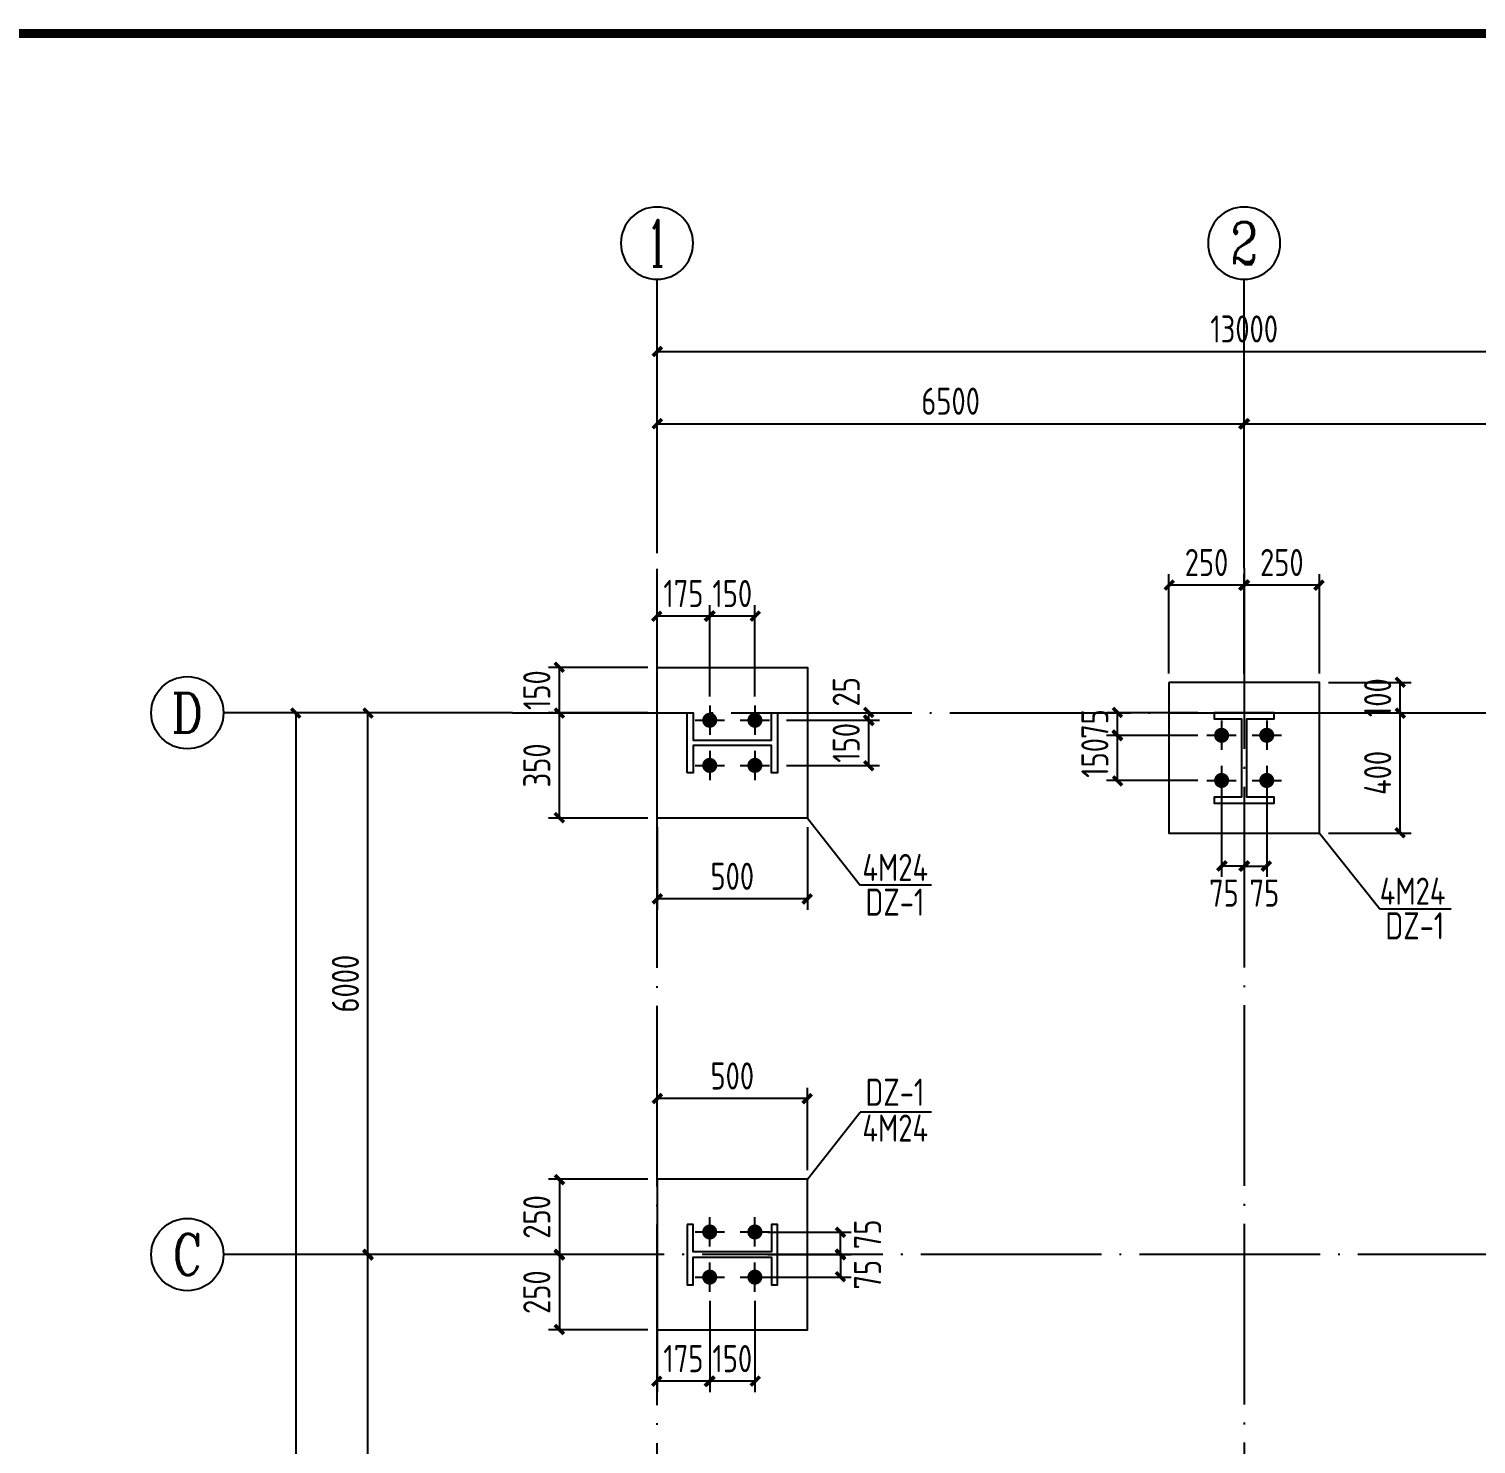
# Model space of a CAD drawing. Header units: millimetres. Extents: x 865974 to 875117, y 41124 to 44891.
# Drawn here: x 867213.6 to 867373.8, y 41551.4 to 41708.1 of the extents above; entities that cross this region are included whole.
import ezdxf
from ezdxf.enums import TextEntityAlignment as Align

# ---------------------------------------------------------------- set-up
doc = ezdxf.new("R2010")
doc.units = ezdxf.units.MM
doc.header["$LTSCALE"] = 1000
doc.header["$MEASUREMENT"] = 0
doc.linetypes.add('DOTE', pattern=[2.42, 2, -0.2, 0.02, -0.2])
for name, color, linetype in [('AXIS', 3, 'Continuous'), ('AXIS_TEXT', 7, 'Continuous'), ('DIM', 7, 'Continuous'), ('DOTE', 1, 'DOTE'), ('M_Prof', 2, 'Continuous'), ('柱集中标注', 2, 'Continuous'), ('标注', 7, 'Continuous'), ('檩条', 34, 'Continuous')]:
    doc.layers.add(name, color=color, linetype=linetype)
doc.styles.add('_TCH_AXIS', font='COMPLEX', dxfattribs={"bigfont": 'GBCBIG'})
doc.styles.add('COMPLEX', font='COMPLEX')
doc.styles.add('GBHZ', font='gbenor.shx', dxfattribs={"width": 0.9, "bigfont": 'gbcbig.shx'})
doc.dimstyles.new('Y100', dxfattribs={"dimscale": 0, "dimtxt": 3, "dimasz": 0.01, "dimexe": 1.2, "dimexo": 2, "dimgap": 1, "dimtad": 1, "dimdec": 0, "dimlfac": 100, "dimzin": 0, "dimdsep": 46, "dimtxsty": 'GBHZ', "dimblk": 'DX', "dimcen": 0.09, "dimdle": 1, "dimclrd": 7, "dimclre": 7, "dimclrt": 7, "dimadec": 0, "dimazin": 0, "dimtfac": 1, "dimtdec": 0, "dimtix": 1, "dimtmove": 2, "dimatfit": 3, "dimldrblk": 'DX', "dimfxl": 0, "dimtolj": 1, "dimtzin": 0, "dimarcsym": 0})
doc.dimstyles.new('Y30', dxfattribs={"dimscale": 0, "dimtxt": 3, "dimasz": 0.01, "dimexe": 1.2, "dimexo": 1, "dimgap": 1, "dimtad": 1, "dimdec": 0, "dimlfac": 30, "dimzin": 0, "dimdsep": 46, "dimtxsty": 'GBHZ', "dimblk1": 'DX', "dimblk2": 'DX', "dimsah": 1, "dimcen": 0.09, "dimdle": 1, "dimadec": 0, "dimazin": 0, "dimtfac": 1, "dimtdec": 0, "dimtix": 1, "dimtmove": 2, "dimatfit": 3, "dimldrblk": 'DX', "dimfxl": 0, "dimtolj": 1, "dimtzin": 0, "dimarcsym": 0})

# ---------------------------------------------------------------- blocks, each defined once
blk = doc.blocks.new('_AXISO')
blk.add_circle((0, 0), 0.5)
at = {"layer": 'AXIS_TEXT', "style": 'COMPLEX', "width": 1.041667}
blk.add_attdef('A', text='', height=0.56, dxfattribs=at).set_placement((-0.25, -0.28), (0.25, -0.28), align=Align.FIT)
blk = doc.blocks.new('DX')
at = {"color": 0, "linetype": 'ByBlock', "const_width": 40}
blk.add_lwpolyline([(-54, -51), (46, 49)], dxfattribs=at)
blk = doc.blocks.new('*D38')
at = {"layer": 'Defpoints', "color": 0, "transparency": 16777216}
for p in [(867251.15, 41572.38), (867267.15, 41572.38), (867267.15, 41512.38)]:
    blk.add_point(p, dxfattribs=at)
at = {"layer": '标注', "color": 7, "lineweight": -2, "transparency": 16777216}
for p, q in [((867265.15, 41572.38), (867249.95, 41572.38)), ((867251.15, 41512.39), (867251.15, 41572.37)), ((867265.15, 41512.38), (867249.95, 41512.38))]:
    blk.add_line(p, q, dxfattribs=at)
at = {"layer": '标注', "color": 7, "lineweight": -2, "transparency": 16777216, "xscale": 0.01, "yscale": 0.01, "zscale": 0.01}
for p, rotation in [((867251.15, 41572.38), 90), ((867251.15, 41512.38), 270)]:
    blk.add_blockref('DX', p, dxfattribs=dict(at, rotation=rotation))
at = {"layer": '标注', "color": 7, "transparency": 16777216, "insert": (867248.65, 41542.38), "char_height": 3, "attachment_point": 5, "rotation": 90, "style": 'GBHZ'}
blk.add_mtext('\\A1;6000', dxfattribs=at)
blk = doc.blocks.new('*D39')
at = {"layer": 'Defpoints', "color": 0, "transparency": 16777216}
for p in [(867251.15, 41632.38), (867267.15, 41632.38), (867267.15, 41572.38)]:
    blk.add_point(p, dxfattribs=at)
at = {"layer": '标注', "color": 7, "lineweight": -2, "transparency": 16777216}
for p, q in [((867265.15, 41632.38), (867249.95, 41632.38)), ((867251.15, 41572.39), (867251.15, 41632.37)), ((867265.15, 41572.38), (867249.95, 41572.38))]:
    blk.add_line(p, q, dxfattribs=at)
at = {"layer": '标注', "color": 7, "lineweight": -2, "transparency": 16777216, "xscale": 0.01, "yscale": 0.01, "zscale": 0.01}
for p, rotation in [((867251.15, 41632.38), 90), ((867251.15, 41572.38), 270)]:
    blk.add_blockref('DX', p, dxfattribs=dict(at, rotation=rotation))
at = {"layer": '标注', "color": 7, "transparency": 16777216, "insert": (867248.65, 41602.38), "char_height": 3, "attachment_point": 5, "rotation": 90, "style": 'GBHZ'}
blk.add_mtext('\\A1;6000', dxfattribs=at)
blk = doc.blocks.new('*D40')
at = {"layer": 'Defpoints', "color": 0, "transparency": 16777216}
for p in [(867267.15, 41632.38), (867243.15, 41452.38), (867267.15, 41452.38)]:
    blk.add_point(p, dxfattribs=at)
at = {"layer": '标注', "color": 7, "lineweight": -2, "transparency": 16777216}
for p, q in [((867265.15, 41632.38), (867241.95, 41632.38)), ((867243.15, 41632.37), (867243.15, 41452.39)), ((867265.15, 41452.38), (867241.95, 41452.38))]:
    blk.add_line(p, q, dxfattribs=at)
at = {"layer": '标注', "color": 7, "lineweight": -2, "transparency": 16777216, "xscale": 0.01, "yscale": 0.01, "zscale": 0.01}
for p, rotation in [((867243.15, 41632.38), 90), ((867243.15, 41452.38), 270)]:
    blk.add_blockref('DX', p, dxfattribs=dict(at, rotation=rotation))
at = {"layer": '标注', "color": 7, "transparency": 16777216, "insert": (867240.65, 41542.38), "char_height": 3, "attachment_point": 5, "rotation": 90, "style": 'GBHZ'}
blk.add_mtext('\\A1;18000', dxfattribs=at)
blk = doc.blocks.new('*D36')
at = {"layer": 'Defpoints', "color": 0, "transparency": 16777216}
for p in [(867413.15, 41672.38), (867283.15, 41650.05), (867413.15, 41650.05)]:
    blk.add_point(p, dxfattribs=at)
at = {"layer": '标注', "color": 7, "lineweight": -2, "transparency": 16777216}
for p, q in [((867283.15, 41652.05), (867283.15, 41673.58)), ((867413.15, 41652.05), (867413.15, 41673.58)), ((867283.16, 41672.38), (867413.14, 41672.38))]:
    blk.add_line(p, q, dxfattribs=at)
at = {"layer": '标注', "color": 7, "lineweight": -2, "transparency": 16777216, "xscale": 0.01, "yscale": 0.01, "zscale": 0.01, "rotation": 180}
blk.add_blockref('DX', (867283.15, 41672.38), dxfattribs=at)
at = {"layer": '标注', "color": 7, "lineweight": -2, "transparency": 16777216, "xscale": 0.01, "yscale": 0.01, "zscale": 0.01}
blk.add_blockref('DX', (867413.15, 41672.38), dxfattribs=at)
at = {"layer": '标注', "color": 7, "transparency": 16777216, "insert": (867348.15, 41674.88), "char_height": 3, "attachment_point": 5, "style": 'GBHZ'}
blk.add_mtext('\\A1;13000', dxfattribs=at)
blk = doc.blocks.new('*D355')
at = {"layer": 'Defpoints', "color": 0, "transparency": 16777216}
for p in [(867348.15, 41664.38), (867283.15, 41648.38), (867348.15, 41648.38)]:
    blk.add_point(p, dxfattribs=at)
at = {"layer": '标注', "color": 7, "lineweight": -2, "transparency": 16777216}
for p, q in [((867283.15, 41650.38), (867283.15, 41665.58)), ((867348.15, 41650.38), (867348.15, 41665.58)), ((867283.16, 41664.38), (867348.14, 41664.38))]:
    blk.add_line(p, q, dxfattribs=at)
at = {"layer": '标注', "color": 7, "lineweight": -2, "transparency": 16777216, "xscale": 0.01, "yscale": 0.01, "zscale": 0.01, "rotation": 180}
blk.add_blockref('DX', (867283.15, 41664.38), dxfattribs=at)
at = {"layer": '标注', "color": 7, "lineweight": -2, "transparency": 16777216, "xscale": 0.01, "yscale": 0.01, "zscale": 0.01}
blk.add_blockref('DX', (867348.15, 41664.38), dxfattribs=at)
at = {"layer": '标注', "color": 7, "transparency": 16777216, "insert": (867315.65, 41666.88), "char_height": 3, "attachment_point": 5, "style": 'GBHZ'}
blk.add_mtext('\\A1;6500', dxfattribs=at)
blk = doc.blocks.new('*D356')
at = {"layer": 'Defpoints', "color": 0, "transparency": 16777216}
for p in [(867413.15, 41664.38), (867348.15, 41648.38), (867413.15, 41648.38)]:
    blk.add_point(p, dxfattribs=at)
at = {"layer": '标注', "color": 7, "lineweight": -2, "transparency": 16777216}
for p, q in [((867348.15, 41650.38), (867348.15, 41665.58)), ((867413.15, 41650.38), (867413.15, 41665.58)), ((867348.16, 41664.38), (867413.14, 41664.38))]:
    blk.add_line(p, q, dxfattribs=at)
at = {"layer": '标注', "color": 7, "lineweight": -2, "transparency": 16777216, "xscale": 0.01, "yscale": 0.01, "zscale": 0.01, "rotation": 180}
blk.add_blockref('DX', (867348.15, 41664.38), dxfattribs=at)
at = {"layer": '标注', "color": 7, "lineweight": -2, "transparency": 16777216, "xscale": 0.01, "yscale": 0.01, "zscale": 0.01}
blk.add_blockref('DX', (867413.15, 41664.38), dxfattribs=at)
at = {"layer": '标注', "color": 7, "transparency": 16777216, "insert": (867380.65, 41666.88), "char_height": 3, "attachment_point": 5, "style": 'GBHZ'}
blk.add_mtext('\\A1;6500', dxfattribs=at)
blk = doc.blocks.new('*D812')
at = {"layer": 'Defpoints', "color": 0, "transparency": 16777216}
for p in [(867283.15, 41589.66), (867283.15, 41580.72), (867299.82, 41580.72)]:
    blk.add_point(p, dxfattribs=at)
at = {"layer": 'DIM', "color": 0, "lineweight": -2, "transparency": 16777216}
for p, q in [((867283.15, 41581.72), (867283.15, 41590.86)), ((867299.82, 41581.72), (867299.82, 41590.86)), ((867299.81, 41589.66), (867283.16, 41589.66))]:
    blk.add_line(p, q, dxfattribs=at)
at = {"layer": 'DIM', "color": 0, "lineweight": -2, "transparency": 16777216, "xscale": 0.01, "yscale": 0.01, "zscale": 0.01, "rotation": 180}
blk.add_blockref('DX', (867283.15, 41589.66), dxfattribs=at)
at = {"layer": 'DIM', "color": 0, "lineweight": -2, "transparency": 16777216, "xscale": 0.01, "yscale": 0.01, "zscale": 0.01}
blk.add_blockref('DX', (867299.82, 41589.66), dxfattribs=at)
at = {"layer": 'DIM', "color": 0, "transparency": 16777216, "insert": (867291.48, 41592.16), "char_height": 3, "attachment_point": 5, "style": 'GBHZ'}
blk.add_mtext('\\A1;500', dxfattribs=at)
blk = doc.blocks.new('*D813')
at = {"layer": 'Defpoints', "color": 0, "transparency": 16777216}
for p in [(867283.15, 41580.72), (867272.34, 41572.38), (867283.15, 41572.38)]:
    blk.add_point(p, dxfattribs=at)
at = {"layer": 'DIM', "color": 0, "lineweight": -2, "transparency": 16777216}
for p, q in [((867282.15, 41580.72), (867271.14, 41580.72)), ((867272.34, 41580.71), (867272.34, 41572.39)), ((867282.15, 41572.38), (867271.14, 41572.38))]:
    blk.add_line(p, q, dxfattribs=at)
at = {"layer": 'DIM', "color": 0, "lineweight": -2, "transparency": 16777216, "xscale": 0.01, "yscale": 0.01, "zscale": 0.01}
for p, rotation in [((867272.34, 41580.72), 90), ((867272.34, 41572.38), 270)]:
    blk.add_blockref('DX', p, dxfattribs=dict(at, rotation=rotation))
at = {"layer": 'DIM', "color": 0, "transparency": 16777216, "insert": (867269.84, 41576.55), "char_height": 3, "attachment_point": 5, "rotation": 90, "style": 'GBHZ'}
blk.add_mtext('\\A1;250', dxfattribs=at)
blk = doc.blocks.new('*D814')
at = {"layer": 'Defpoints', "color": 0, "transparency": 16777216}
for p in [(867283.15, 41572.38), (867272.34, 41564.05), (867283.15, 41564.05)]:
    blk.add_point(p, dxfattribs=at)
at = {"layer": 'DIM', "color": 0, "lineweight": -2, "transparency": 16777216}
for p, q in [((867282.15, 41572.38), (867271.14, 41572.38)), ((867272.34, 41572.37), (867272.34, 41564.06)), ((867282.15, 41564.05), (867271.14, 41564.05))]:
    blk.add_line(p, q, dxfattribs=at)
at = {"layer": 'DIM', "color": 0, "lineweight": -2, "transparency": 16777216, "xscale": 0.01, "yscale": 0.01, "zscale": 0.01}
for p, rotation in [((867272.34, 41572.38), 90), ((867272.34, 41564.05), 270)]:
    blk.add_blockref('DX', p, dxfattribs=dict(at, rotation=rotation))
at = {"layer": 'DIM', "color": 0, "transparency": 16777216, "insert": (867269.84, 41568.22), "char_height": 3, "attachment_point": 5, "rotation": 90, "style": 'GBHZ'}
blk.add_mtext('\\A1;250', dxfattribs=at)
blk = doc.blocks.new('*D815')
at = {"layer": 'Defpoints', "color": 0, "transparency": 16777216}
for p in [(867294.42, 41574.88), (867303.46, 41574.88), (867294.42, 41572.38)]:
    blk.add_point(p, dxfattribs=at)
at = {"layer": 'DIM', "color": 0, "lineweight": -2, "transparency": 16777216}
for p, q in [((867295.42, 41574.88), (867304.66, 41574.88)), ((867303.46, 41572.39), (867303.46, 41574.87)), ((867295.42, 41572.38), (867304.66, 41572.38))]:
    blk.add_line(p, q, dxfattribs=at)
at = {"layer": 'DIM', "color": 0, "lineweight": -2, "transparency": 16777216, "xscale": 0.01, "yscale": 0.01, "zscale": 0.01}
for p, rotation in [((867303.46, 41574.88), 90), ((867303.46, 41572.38), 270)]:
    blk.add_blockref('DX', p, dxfattribs=dict(at, rotation=rotation))
at = {"layer": 'DIM', "color": 0, "transparency": 16777216, "insert": (867306.46, 41574.62), "char_height": 3, "attachment_point": 5, "rotation": 90, "style": 'GBHZ'}
blk.add_mtext('\\A1;75', dxfattribs=at)
blk = doc.blocks.new('*D816')
at = {"layer": 'Defpoints', "color": 0, "transparency": 16777216}
for p in [(867294.42, 41572.38), (867294.42, 41569.88), (867303.46, 41569.88)]:
    blk.add_point(p, dxfattribs=at)
at = {"layer": 'DIM', "color": 0, "lineweight": -2, "transparency": 16777216}
for p, q in [((867295.42, 41572.38), (867304.66, 41572.38)), ((867303.46, 41572.37), (867303.46, 41569.89)), ((867295.42, 41569.88), (867304.66, 41569.88))]:
    blk.add_line(p, q, dxfattribs=at)
at = {"layer": 'DIM', "color": 0, "lineweight": -2, "transparency": 16777216, "xscale": 0.01, "yscale": 0.01, "zscale": 0.01}
for p, rotation in [((867303.46, 41572.38), 90), ((867303.46, 41569.88), 270)]:
    blk.add_blockref('DX', p, dxfattribs=dict(at, rotation=rotation))
at = {"layer": 'DIM', "color": 0, "transparency": 16777216, "insert": (867306.46, 41570.15), "char_height": 3, "attachment_point": 5, "rotation": 90, "style": 'GBHZ'}
blk.add_mtext('\\A1;75', dxfattribs=at)
blk = doc.blocks.new('*D817')
at = {"layer": 'Defpoints', "color": 0, "transparency": 16777216}
for p in [(867288.98, 41568.26), (867293.98, 41568.26), (867288.98, 41558.36)]:
    blk.add_point(p, dxfattribs=at)
at = {"layer": '标注', "color": 0, "lineweight": -2, "transparency": 16777216}
for p, q in [((867288.98, 41567.26), (867288.98, 41557.16)), ((867293.98, 41567.26), (867293.98, 41557.16)), ((867288.97, 41558.36), (867288.96, 41558.36)), ((867293.98, 41558.36), (867288.98, 41558.36)), ((867293.99, 41558.36), (867294, 41558.36))]:
    blk.add_line(p, q, dxfattribs=at)
at = {"layer": '标注', "color": 0, "lineweight": -2, "transparency": 16777216, "xscale": 0.01, "yscale": 0.01, "zscale": 0.01}
blk.add_blockref('DX', (867288.98, 41558.36), dxfattribs=at)
at = {"layer": '标注', "color": 0, "lineweight": -2, "transparency": 16777216, "xscale": 0.01, "yscale": 0.01, "zscale": 0.01, "rotation": 180}
blk.add_blockref('DX', (867293.98, 41558.36), dxfattribs=at)
at = {"layer": '标注', "color": 0, "transparency": 16777216, "insert": (867291.48, 41560.86), "char_height": 3, "attachment_point": 5, "style": 'GBHZ'}
blk.add_mtext('\\A1;150', dxfattribs=at)
blk = doc.blocks.new('*D818')
at = {"layer": 'Defpoints', "color": 0, "transparency": 16777216}
for p in [(867283.15, 41568.26), (867288.98, 41568.26), (867283.15, 41558.36)]:
    blk.add_point(p, dxfattribs=at)
at = {"layer": '标注', "color": 0, "lineweight": -2, "transparency": 16777216}
for p, q in [((867283.15, 41567.26), (867283.15, 41557.16)), ((867288.98, 41567.26), (867288.98, 41557.16)), ((867283.14, 41558.36), (867283.13, 41558.36)), ((867288.98, 41558.36), (867283.15, 41558.36)), ((867288.99, 41558.36), (867289, 41558.36))]:
    blk.add_line(p, q, dxfattribs=at)
at = {"layer": '标注', "color": 0, "lineweight": -2, "transparency": 16777216, "xscale": 0.01, "yscale": 0.01, "zscale": 0.01}
blk.add_blockref('DX', (867283.15, 41558.36), dxfattribs=at)
at = {"layer": '标注', "color": 0, "lineweight": -2, "transparency": 16777216, "xscale": 0.01, "yscale": 0.01, "zscale": 0.01, "rotation": 180}
blk.add_blockref('DX', (867288.98, 41558.36), dxfattribs=at)
at = {"layer": '标注', "color": 0, "transparency": 16777216, "insert": (867286.07, 41560.86), "char_height": 3, "attachment_point": 5, "style": 'GBHZ'}
blk.add_mtext('\\A1;175', dxfattribs=at)
blk = doc.blocks.new('*D841')
at = {"layer": 'Defpoints', "color": 0, "transparency": 16777216}
for p in [(867283.15, 41620.72), (867299.82, 41620.72), (867283.15, 41611.77)]:
    blk.add_point(p, dxfattribs=at)
at = {"layer": 'DIM', "color": 0, "lineweight": -2, "transparency": 16777216}
for p, q in [((867283.15, 41619.72), (867283.15, 41610.57)), ((867299.82, 41619.72), (867299.82, 41610.57)), ((867299.81, 41611.77), (867283.16, 41611.77))]:
    blk.add_line(p, q, dxfattribs=at)
at = {"layer": 'DIM', "color": 0, "lineweight": -2, "transparency": 16777216, "xscale": 0.01, "yscale": 0.01, "zscale": 0.01, "rotation": 180}
blk.add_blockref('DX', (867283.15, 41611.77), dxfattribs=at)
at = {"layer": 'DIM', "color": 0, "lineweight": -2, "transparency": 16777216, "xscale": 0.01, "yscale": 0.01, "zscale": 0.01}
blk.add_blockref('DX', (867299.82, 41611.77), dxfattribs=at)
at = {"layer": 'DIM', "color": 0, "transparency": 16777216, "insert": (867291.48, 41614.27), "char_height": 3, "attachment_point": 5, "style": 'GBHZ'}
blk.add_mtext('\\A1;500', dxfattribs=at)
blk = doc.blocks.new('*D842')
at = {"layer": 'Defpoints', "color": 0, "transparency": 16777216}
for p in [(867272.34, 41632.38), (867283.15, 41632.38), (867283.15, 41620.72)]:
    blk.add_point(p, dxfattribs=at)
at = {"layer": 'DIM', "color": 0, "lineweight": -2, "transparency": 16777216}
for p, q in [((867282.15, 41632.38), (867271.14, 41632.38)), ((867272.34, 41620.73), (867272.34, 41632.37)), ((867282.15, 41620.72), (867271.14, 41620.72))]:
    blk.add_line(p, q, dxfattribs=at)
at = {"layer": 'DIM', "color": 0, "lineweight": -2, "transparency": 16777216, "xscale": 0.01, "yscale": 0.01, "zscale": 0.01}
for p, rotation in [((867272.34, 41632.38), 90), ((867272.34, 41620.72), 270)]:
    blk.add_blockref('DX', p, dxfattribs=dict(at, rotation=rotation))
at = {"layer": 'DIM', "color": 0, "transparency": 16777216, "insert": (867269.84, 41626.55), "char_height": 3, "attachment_point": 5, "rotation": 90, "style": 'GBHZ'}
blk.add_mtext('\\A1;350', dxfattribs=at)
blk = doc.blocks.new('*D843')
at = {"layer": 'Defpoints', "color": 0, "transparency": 16777216}
for p in [(867272.34, 41637.38), (867283.15, 41637.38), (867283.15, 41632.38)]:
    blk.add_point(p, dxfattribs=at)
at = {"layer": 'DIM', "color": 0, "lineweight": -2, "transparency": 16777216}
for p, q in [((867282.15, 41637.38), (867271.14, 41637.38)), ((867272.34, 41637.39), (867272.34, 41637.4)), ((867272.34, 41632.38), (867272.34, 41637.38)), ((867282.15, 41632.38), (867271.14, 41632.38)), ((867272.34, 41632.37), (867272.34, 41632.36))]:
    blk.add_line(p, q, dxfattribs=at)
at = {"layer": 'DIM', "color": 0, "lineweight": -2, "transparency": 16777216, "xscale": 0.01, "yscale": 0.01, "zscale": 0.01}
for p, rotation in [((867272.34, 41637.38), 270), ((867272.34, 41632.38), 90)]:
    blk.add_blockref('DX', p, dxfattribs=dict(at, rotation=rotation))
at = {"layer": 'DIM', "color": 0, "transparency": 16777216, "insert": (867269.84, 41634.88), "char_height": 3, "attachment_point": 5, "rotation": 90, "style": 'GBHZ'}
blk.add_mtext('\\A1;150', dxfattribs=at)
blk = doc.blocks.new('*D844')
at = {"layer": 'Defpoints', "color": 0, "transparency": 16777216}
for p in [(867288.98, 41643.08), (867288.98, 41633.18), (867293.98, 41633.18)]:
    blk.add_point(p, dxfattribs=at)
at = {"layer": '标注', "color": 0, "lineweight": -2, "transparency": 16777216}
for p, q in [((867288.98, 41634.18), (867288.98, 41644.28)), ((867293.98, 41634.18), (867293.98, 41644.28)), ((867288.97, 41643.08), (867288.96, 41643.08)), ((867293.98, 41643.08), (867288.98, 41643.08)), ((867293.99, 41643.08), (867294, 41643.08))]:
    blk.add_line(p, q, dxfattribs=at)
at = {"layer": '标注', "color": 0, "lineweight": -2, "transparency": 16777216, "xscale": 0.01, "yscale": 0.01, "zscale": 0.01}
blk.add_blockref('DX', (867288.98, 41643.08), dxfattribs=at)
at = {"layer": '标注', "color": 0, "lineweight": -2, "transparency": 16777216, "xscale": 0.01, "yscale": 0.01, "zscale": 0.01, "rotation": 180}
blk.add_blockref('DX', (867293.98, 41643.08), dxfattribs=at)
at = {"layer": '标注', "color": 0, "transparency": 16777216, "insert": (867291.48, 41645.58), "char_height": 3, "attachment_point": 5, "style": 'GBHZ'}
blk.add_mtext('\\A1;150', dxfattribs=at)
blk = doc.blocks.new('*D845')
at = {"layer": 'Defpoints', "color": 0, "transparency": 16777216}
for p in [(867283.15, 41643.08), (867283.15, 41633.18), (867288.98, 41633.18)]:
    blk.add_point(p, dxfattribs=at)
at = {"layer": '标注', "color": 0, "lineweight": -2, "transparency": 16777216}
for p, q in [((867283.15, 41634.18), (867283.15, 41644.28)), ((867288.98, 41634.18), (867288.98, 41644.28)), ((867283.14, 41643.08), (867283.13, 41643.08)), ((867288.98, 41643.08), (867283.15, 41643.08)), ((867288.99, 41643.08), (867289, 41643.08))]:
    blk.add_line(p, q, dxfattribs=at)
at = {"layer": '标注', "color": 0, "lineweight": -2, "transparency": 16777216, "xscale": 0.01, "yscale": 0.01, "zscale": 0.01}
blk.add_blockref('DX', (867283.15, 41643.08), dxfattribs=at)
at = {"layer": '标注', "color": 0, "lineweight": -2, "transparency": 16777216, "xscale": 0.01, "yscale": 0.01, "zscale": 0.01, "rotation": 180}
blk.add_blockref('DX', (867288.98, 41643.08), dxfattribs=at)
at = {"layer": '标注', "color": 0, "transparency": 16777216, "insert": (867286.07, 41645.58), "char_height": 3, "attachment_point": 5, "style": 'GBHZ'}
blk.add_mtext('\\A1;175', dxfattribs=at)
blk = doc.blocks.new('*D861')
at = {"layer": 'Defpoints', "color": 0, "transparency": 16777216}
for p in [(867296.48, 41631.55), (867306.59, 41631.55), (867296.48, 41626.55)]:
    blk.add_point(p, dxfattribs=at)
at = {"layer": 'DIM', "color": 0, "lineweight": -2, "transparency": 16777216}
for p, q in [((867297.48, 41631.55), (867307.79, 41631.55)), ((867306.59, 41631.56), (867306.59, 41631.57)), ((867306.59, 41626.55), (867306.59, 41631.55)), ((867297.48, 41626.55), (867307.79, 41626.55)), ((867306.59, 41626.54), (867306.59, 41626.53))]:
    blk.add_line(p, q, dxfattribs=at)
at = {"layer": 'DIM', "color": 0, "lineweight": -2, "transparency": 16777216, "xscale": 0.01, "yscale": 0.01, "zscale": 0.01}
for p, rotation in [((867306.59, 41631.55), 270), ((867306.59, 41626.55), 90)]:
    blk.add_blockref('DX', p, dxfattribs=dict(at, rotation=rotation))
at = {"layer": 'DIM', "color": 0, "transparency": 16777216, "insert": (867304.09, 41629.05), "char_height": 3, "attachment_point": 5, "rotation": 90, "style": 'GBHZ'}
blk.add_mtext('\\A1;150', dxfattribs=at)
blk = doc.blocks.new('*D862')
at = {"layer": 'Defpoints', "color": 0, "transparency": 16777216}
for p in [(867296.48, 41632.38), (867296.48, 41631.55), (867306.59, 41632.38)]:
    blk.add_point(p, dxfattribs=at)
at = {"layer": 'DIM', "color": 0, "lineweight": -2, "transparency": 16777216}
for p, q in [((867297.48, 41632.38), (867307.79, 41632.38)), ((867297.48, 41631.55), (867307.79, 41631.55)), ((867306.59, 41632.39), (867306.59, 41632.4)), ((867306.59, 41631.55), (867306.59, 41632.38)), ((867306.59, 41631.54), (867306.59, 41631.53))]:
    blk.add_line(p, q, dxfattribs=at)
at = {"layer": 'DIM', "color": 0, "lineweight": -2, "transparency": 16777216, "xscale": 0.01, "yscale": 0.01, "zscale": 0.01}
for p, rotation in [((867306.59, 41632.38), 270), ((867306.59, 41631.55), 90)]:
    blk.add_blockref('DX', p, dxfattribs=dict(at, rotation=rotation))
at = {"layer": 'DIM', "color": 0, "transparency": 16777216, "insert": (867304.09, 41634.7), "char_height": 3, "attachment_point": 5, "rotation": 90, "style": 'GBHZ'}
blk.add_mtext('\\A1;25', dxfattribs=at)
blk = doc.blocks.new('*D851')
at = {"layer": 'Defpoints', "color": 0, "transparency": 16777216}
for p in [(867356.48, 41632.38), (867365.43, 41632.38), (867356.48, 41619.05)]:
    blk.add_point(p, dxfattribs=at)
at = {"layer": 'DIM', "color": 0, "lineweight": -2, "transparency": 16777216}
for p, q in [((867357.48, 41632.38), (867366.63, 41632.38)), ((867365.43, 41619.06), (867365.43, 41632.37)), ((867357.48, 41619.05), (867366.63, 41619.05))]:
    blk.add_line(p, q, dxfattribs=at)
at = {"layer": 'DIM', "color": 0, "lineweight": -2, "transparency": 16777216, "xscale": 0.01, "yscale": 0.01, "zscale": 0.01}
for p, rotation in [((867365.43, 41632.38), 90), ((867365.43, 41619.05), 270)]:
    blk.add_blockref('DX', p, dxfattribs=dict(at, rotation=rotation))
at = {"layer": 'DIM', "color": 0, "transparency": 16777216, "insert": (867362.93, 41625.72), "char_height": 3, "attachment_point": 5, "rotation": 90, "style": 'GBHZ'}
blk.add_mtext('\\A1;400', dxfattribs=at)
blk = doc.blocks.new('*D852')
at = {"layer": 'Defpoints', "color": 0, "transparency": 16777216}
for p in [(867348.15, 41646.52), (867348.15, 41635.72), (867356.48, 41635.72)]:
    blk.add_point(p, dxfattribs=at)
at = {"layer": 'DIM', "color": 0, "lineweight": -2, "transparency": 16777216}
for p, q in [((867348.15, 41636.72), (867348.15, 41647.72)), ((867356.48, 41636.72), (867356.48, 41647.72)), ((867356.47, 41646.52), (867348.16, 41646.52))]:
    blk.add_line(p, q, dxfattribs=at)
at = {"layer": 'DIM', "color": 0, "lineweight": -2, "transparency": 16777216, "xscale": 0.01, "yscale": 0.01, "zscale": 0.01, "rotation": 180}
blk.add_blockref('DX', (867348.15, 41646.52), dxfattribs=at)
at = {"layer": 'DIM', "color": 0, "lineweight": -2, "transparency": 16777216, "xscale": 0.01, "yscale": 0.01, "zscale": 0.01}
blk.add_blockref('DX', (867356.48, 41646.52), dxfattribs=at)
at = {"layer": 'DIM', "color": 0, "transparency": 16777216, "insert": (867352.32, 41649.02), "char_height": 3, "attachment_point": 5, "style": 'GBHZ'}
blk.add_mtext('\\A1;250', dxfattribs=at)
blk = doc.blocks.new('*D853')
at = {"layer": 'Defpoints', "color": 0, "transparency": 16777216}
for p in [(867339.82, 41646.52), (867339.82, 41635.72), (867348.15, 41635.72)]:
    blk.add_point(p, dxfattribs=at)
at = {"layer": 'DIM', "color": 0, "lineweight": -2, "transparency": 16777216}
for p, q in [((867339.82, 41636.72), (867339.82, 41647.72)), ((867348.15, 41636.72), (867348.15, 41647.72)), ((867348.14, 41646.52), (867339.83, 41646.52))]:
    blk.add_line(p, q, dxfattribs=at)
at = {"layer": 'DIM', "color": 0, "lineweight": -2, "transparency": 16777216, "xscale": 0.01, "yscale": 0.01, "zscale": 0.01, "rotation": 180}
blk.add_blockref('DX', (867339.82, 41646.52), dxfattribs=at)
at = {"layer": 'DIM', "color": 0, "lineweight": -2, "transparency": 16777216, "xscale": 0.01, "yscale": 0.01, "zscale": 0.01}
blk.add_blockref('DX', (867348.15, 41646.52), dxfattribs=at)
at = {"layer": 'DIM', "color": 0, "transparency": 16777216, "insert": (867343.98, 41649.02), "char_height": 3, "attachment_point": 5, "style": 'GBHZ'}
blk.add_mtext('\\A1;250', dxfattribs=at)
blk = doc.blocks.new('*D854')
at = {"layer": 'Defpoints', "color": 0, "transparency": 16777216}
for p in [(867348.15, 41624.45), (867350.65, 41624.45), (867350.65, 41615.41)]:
    blk.add_point(p, dxfattribs=at)
at = {"layer": 'DIM', "color": 0, "lineweight": -2, "transparency": 16777216}
for p, q in [((867348.15, 41623.45), (867348.15, 41614.21)), ((867350.65, 41623.45), (867350.65, 41614.21)), ((867348.16, 41615.41), (867350.64, 41615.41))]:
    blk.add_line(p, q, dxfattribs=at)
at = {"layer": 'DIM', "color": 0, "lineweight": -2, "transparency": 16777216, "xscale": 0.01, "yscale": 0.01, "zscale": 0.01, "rotation": 180}
blk.add_blockref('DX', (867348.15, 41615.41), dxfattribs=at)
at = {"layer": 'DIM', "color": 0, "lineweight": -2, "transparency": 16777216, "xscale": 0.01, "yscale": 0.01, "zscale": 0.01}
blk.add_blockref('DX', (867350.65, 41615.41), dxfattribs=at)
at = {"layer": 'DIM', "color": 0, "transparency": 16777216, "insert": (867350.39, 41612.41), "char_height": 3, "attachment_point": 5, "style": 'GBHZ'}
blk.add_mtext('\\A1;75', dxfattribs=at)
blk = doc.blocks.new('*D855')
at = {"layer": 'Defpoints', "color": 0, "transparency": 16777216}
for p in [(867345.65, 41624.45), (867348.15, 41624.45), (867345.65, 41615.41)]:
    blk.add_point(p, dxfattribs=at)
at = {"layer": 'DIM', "color": 0, "lineweight": -2, "transparency": 16777216}
for p, q in [((867345.65, 41623.45), (867345.65, 41614.21)), ((867348.15, 41623.45), (867348.15, 41614.21)), ((867348.14, 41615.41), (867345.66, 41615.41))]:
    blk.add_line(p, q, dxfattribs=at)
at = {"layer": 'DIM', "color": 0, "lineweight": -2, "transparency": 16777216, "xscale": 0.01, "yscale": 0.01, "zscale": 0.01, "rotation": 180}
blk.add_blockref('DX', (867345.65, 41615.41), dxfattribs=at)
at = {"layer": 'DIM', "color": 0, "lineweight": -2, "transparency": 16777216, "xscale": 0.01, "yscale": 0.01, "zscale": 0.01}
blk.add_blockref('DX', (867348.15, 41615.41), dxfattribs=at)
at = {"layer": 'DIM', "color": 0, "transparency": 16777216, "insert": (867345.91, 41612.41), "char_height": 3, "attachment_point": 5, "style": 'GBHZ'}
blk.add_mtext('\\A1;75', dxfattribs=at)
blk = doc.blocks.new('*D856')
at = {"layer": 'Defpoints', "color": 0, "transparency": 16777216}
for p in [(867334.12, 41629.88), (867344.03, 41629.88), (867344.03, 41624.88)]:
    blk.add_point(p, dxfattribs=at)
at = {"layer": '标注', "color": 0, "lineweight": -2, "transparency": 16777216}
for p, q in [((867343.03, 41629.88), (867332.92, 41629.88)), ((867334.12, 41629.89), (867334.12, 41629.9)), ((867334.12, 41624.88), (867334.12, 41629.88)), ((867343.03, 41624.88), (867332.92, 41624.88)), ((867334.12, 41624.87), (867334.12, 41624.86))]:
    blk.add_line(p, q, dxfattribs=at)
at = {"layer": '标注', "color": 0, "lineweight": -2, "transparency": 16777216, "xscale": 0.01, "yscale": 0.01, "zscale": 0.01}
for p, rotation in [((867334.12, 41629.88), 270), ((867334.12, 41624.88), 90)]:
    blk.add_blockref('DX', p, dxfattribs=dict(at, rotation=rotation))
at = {"layer": '标注', "color": 0, "transparency": 16777216, "insert": (867331.62, 41627.38), "char_height": 3, "attachment_point": 5, "rotation": 90, "style": 'GBHZ'}
blk.add_mtext('\\A1;150', dxfattribs=at)
blk = doc.blocks.new('*D857')
at = {"layer": 'Defpoints', "color": 0, "transparency": 16777216}
for p in [(867334.12, 41632.38), (867344.03, 41632.38), (867344.03, 41629.88)]:
    blk.add_point(p, dxfattribs=at)
at = {"layer": '标注', "color": 0, "lineweight": -2, "transparency": 16777216}
for p, q in [((867343.03, 41632.38), (867332.92, 41632.38)), ((867334.12, 41632.39), (867334.12, 41632.4)), ((867334.12, 41629.88), (867334.12, 41632.38)), ((867343.03, 41629.88), (867332.92, 41629.88)), ((867334.12, 41629.87), (867334.12, 41629.86))]:
    blk.add_line(p, q, dxfattribs=at)
at = {"layer": '标注', "color": 0, "lineweight": -2, "transparency": 16777216, "xscale": 0.01, "yscale": 0.01, "zscale": 0.01}
for p, rotation in [((867334.12, 41632.38), 270), ((867334.12, 41629.88), 90)]:
    blk.add_blockref('DX', p, dxfattribs=dict(at, rotation=rotation))
at = {"layer": '标注', "color": 0, "transparency": 16777216, "insert": (867331.62, 41631.13), "char_height": 3, "attachment_point": 5, "rotation": 90, "style": 'GBHZ'}
blk.add_mtext('\\A1;75', dxfattribs=at)
blk = doc.blocks.new('*D858')
at = {"layer": 'Defpoints', "color": 0, "transparency": 16777216}
for p in [(867356.48, 41635.72), (867365.43, 41635.72), (867356.48, 41632.38)]:
    blk.add_point(p, dxfattribs=at)
at = {"layer": 'DIM', "color": 0, "lineweight": -2, "transparency": 16777216}
for p, q in [((867357.48, 41635.72), (867366.63, 41635.72)), ((867365.43, 41635.73), (867365.43, 41635.74)), ((867365.43, 41632.38), (867365.43, 41635.72)), ((867357.48, 41632.38), (867366.63, 41632.38)), ((867365.43, 41632.37), (867365.43, 41632.36))]:
    blk.add_line(p, q, dxfattribs=at)
at = {"layer": 'DIM', "color": 0, "lineweight": -2, "transparency": 16777216, "xscale": 0.01, "yscale": 0.01, "zscale": 0.01}
for p, rotation in [((867365.43, 41635.72), 270), ((867365.43, 41632.38), 90)]:
    blk.add_blockref('DX', p, dxfattribs=dict(at, rotation=rotation))
at = {"layer": 'DIM', "color": 0, "transparency": 16777216, "insert": (867362.93, 41634.05), "char_height": 3, "attachment_point": 5, "rotation": 90, "style": 'GBHZ'}
blk.add_mtext('\\A1;100', dxfattribs=at)

msp = doc.modelspace()

# ---------------------------------------------------------------- linework, layer by layer
for p, q in [((867288.985, 41633.175), (867288.985, 41629.925)), ((867293.985, 41633.175), (867293.985, 41629.925)), ((867287.36, 41631.55), (867290.61, 41631.55)), ((867292.36, 41631.55), (867295.61, 41631.55)), ((867345.651, 41631.509), (867345.651, 41628.259)), ((867350.651, 41631.509), (867350.651, 41628.259)), ((867344.026, 41629.884), (867347.276, 41629.884)), ((867349.026, 41629.884), (867352.276, 41629.884)), ((867288.985, 41628.175), (867288.985, 41624.925)), ((867293.985, 41628.175), (867293.985, 41624.925)), ((867287.36, 41626.55), (867290.61, 41626.55)), ((867292.36, 41626.55), (867295.61, 41626.55)), ((867345.651, 41626.509), (867345.651, 41623.259)), ((867350.651, 41626.509), (867350.651, 41623.259)), ((867344.026, 41624.884), (867347.276, 41624.884)), ((867349.026, 41624.884), (867352.276, 41624.884)), ((867288.985, 41573.259), (867288.985, 41576.509)), ((867293.985, 41573.259), (867293.985, 41576.509)), ((867287.36, 41574.884), (867290.61, 41574.884)), ((867292.36, 41574.884), (867295.61, 41574.884)), ((867288.985, 41568.259), (867288.985, 41571.509)), ((867293.985, 41568.259), (867293.985, 41571.509)), ((867287.36, 41569.884), (867290.61, 41569.884)), ((867292.36, 41569.884), (867295.61, 41569.884))]:
    msp.add_line(p, q)
at = {"color": 0, "const_width": 1}
msp.add_lwpolyline([(867751.988, 41133.604), (866945.988, 41133.604), (866945.988, 41707.604), (867751.988, 41707.604)], close=True, dxfattribs=at)
for points in [[(867283.151, 41637.384), (867299.818, 41637.384), (867299.818, 41620.717), (867283.151, 41620.717)], [(867339.818, 41635.717), (867339.818, 41619.05), (867356.485, 41619.05), (867356.485, 41635.717)], [(867283.151, 41564.05), (867299.818, 41564.05), (867299.818, 41580.717), (867283.151, 41580.717)]]:
    msp.add_lwpolyline(points, close=True)
at = {"layer": 'AXIS', "color": 0}
for p, q in [((867283.151, 41650.05), (867283.151, 41680.384)), ((867348.151, 41648.384), (867348.151, 41680.384)), ((867267.151, 41632.384), (867235.151, 41632.384)), ((867267.151, 41572.384), (867235.151, 41572.384))]:
    msp.add_line(p, q, dxfattribs=at)
at = {"layer": 'DIM', "const_width": 0.833}
for points in [[(867288.985, 41631.134, -1), (867288.985, 41631.967, -1)], [(867293.985, 41631.134, -1), (867293.985, 41631.967, -1)], [(867346.068, 41629.884, 1), (867345.235, 41629.884, 1)], [(867351.068, 41629.884, 1), (867350.235, 41629.884, 1)], [(867288.985, 41626.134, -1), (867288.985, 41626.967, -1)], [(867293.985, 41626.134, -1), (867293.985, 41626.967, -1)], [(867346.068, 41624.884, 1), (867345.235, 41624.884, 1)], [(867351.068, 41624.884, 1), (867350.235, 41624.884, 1)], [(867288.985, 41575.3, 1), (867288.985, 41574.467, 1)], [(867293.985, 41575.3, 1), (867293.985, 41574.467, 1)], [(867288.985, 41570.3, 1), (867288.985, 41569.467, 1)], [(867293.985, 41570.3, 1), (867293.985, 41569.467, 1)]]:
    msp.add_lwpolyline(points, format="xyb", close=True, dxfattribs=at)
at = {"layer": 'DOTE', "linetype": 'DOTE', "ltscale": 0.01}
for p, q in [((867283.151, 41434.717), (867283.151, 41650.05)), ((867348.151, 41648.384), (867348.151, 41436.384)), ((867267.151, 41632.384), (867429.151, 41632.384)), ((867429.151, 41572.384), (867267.151, 41572.384))]:
    msp.add_line(p, q, dxfattribs=at)
at = {"layer": 'M_Prof'}
for points in [[(867286.485, 41625.717), (867286.485, 41632.384), (867287.151, 41632.384), (867287.151, 41629.35), (867295.818, 41629.35), (867295.818, 41632.384), (867296.485, 41632.384), (867296.485, 41625.717), (867295.818, 41625.717), (867295.818, 41628.75), (867287.151, 41628.75), (867287.151, 41625.717)], [(867351.485, 41632.384), (867344.818, 41632.384), (867344.818, 41631.717), (867347.851, 41631.717), (867347.851, 41623.05), (867344.818, 41623.05), (867344.818, 41622.384), (867351.485, 41622.384), (867351.485, 41623.05), (867348.451, 41623.05), (867348.451, 41631.717), (867351.485, 41631.717)], [(867286.485, 41575.717), (867286.485, 41569.05), (867287.151, 41569.05), (867287.151, 41572.084), (867295.818, 41572.084), (867295.818, 41569.05), (867296.485, 41569.05), (867296.485, 41575.717), (867295.818, 41575.717), (867295.818, 41572.684), (867287.151, 41572.684), (867287.151, 41575.717)]]:
    msp.add_lwpolyline(points, close=True, dxfattribs=at)
at = {"layer": '檩条'}
for p, q in [((867299.818, 41620.717), (867305.641, 41613.297)), ((867356.485, 41619.05), (867363.183, 41610.676)), ((867313.538, 41613.297), (867305.641, 41613.297)), ((867363.183, 41610.676), (867371.08, 41610.676)), ((867299.818, 41580.717), (867305.641, 41588.136)), ((867313.538, 41588.136), (867305.641, 41588.136))]:
    msp.add_line(p, q, dxfattribs=at)

# ---------------------------------------------------------------- block references
at = {"layer": 'AXIS', "color": 0}
ref = msp.add_blockref('_AXISO', (867283.151, 41684.384), dxfattribs=dict(at, xscale=-8, yscale=8, zscale=8, rotation=180))
ref.add_attrib('A', '1', dxfattribs={"layer": 'AXIS_TEXT', "color": 0, "height": 5.147, "style": '_TCH_AXIS'}).set_placement((867282.048, 41681.81), (867284.254, 41681.81), align=Align.FIT)
ref = msp.add_blockref('_AXISO', (867348.151, 41684.384), dxfattribs=dict(at, xscale=-8, yscale=8, zscale=8, rotation=180))
ref.add_attrib('A', '2', dxfattribs={"layer": 'AXIS_TEXT', "color": 0, "height": 4.659, "style": '_TCH_AXIS'}).set_placement((867346.598, 41682.054), (867349.704, 41682.054), align=Align.FIT)
ref = msp.add_blockref('_AXISO', (867231.151, 41632.384), dxfattribs=dict(at, xscale=8, yscale=8, zscale=8))
ref.add_attrib('A', 'D', dxfattribs={"layer": 'AXIS_TEXT', "color": 0, "height": 4.353, "style": '_TCH_AXIS'}).set_placement((867229.39, 41630.207), (867232.913, 41630.207), align=Align.FIT)
ref = msp.add_blockref('_AXISO', (867231.151, 41572.384), dxfattribs=dict(at, xscale=8, yscale=8, zscale=8))
ref.add_attrib('A', 'C', dxfattribs={"layer": 'AXIS_TEXT', "color": 0, "height": 4.557, "style": '_TCH_AXIS'}).set_placement((867229.524, 41570.105), (867232.779, 41570.105), align=Align.FIT)

# ---------------------------------------------------------------- texts
at = {"layer": '柱集中标注', "style": 'GBHZ', "width": 0.9}
for s, p in [('4M24', (867305.882, 41613.747)), ('4M24', (867363.159, 41611.126)), ('DZ-1', (867306.222, 41609.91)), ('DZ-1', (867363.779, 41607.289)), ('DZ-1', (867306.222, 41588.857)), ('4M24', (867305.882, 41584.886))]:
    msp.add_text(s, height=3, dxfattribs=at).set_placement(p)

# ---------------------------------------------------------------- dimensions: what is measured, and where the dimension line sits
at = {"layer": 'DIM'}
for base, p1, p2, angle, picture, middle in [((867339.818, 41646.524), (867348.151, 41635.717), (867339.818, 41635.717), 180, '*D853', (867343.985, 41649.024)), ((867348.151, 41646.524), (867356.485, 41635.717), (867348.151, 41635.717), 180, '*D852', (867352.318, 41649.024)), ((867272.344, 41637.384), (867283.151, 41632.384), (867283.151, 41637.384), 90, '*D843', (867269.844, 41634.884)), ((867365.43, 41635.717), (867356.485, 41632.384), (867356.485, 41635.717), 270, '*D858', (867362.93, 41634.05)), ((867272.344, 41632.384), (867283.151, 41620.717), (867283.151, 41632.384), 90, '*D842', (867269.844, 41626.55)), ((867365.43, 41632.384), (867356.485, 41619.05), (867356.485, 41632.384), 90, '*D851', (867362.93, 41625.717)), ((867306.591, 41631.55), (867296.485, 41626.55), (867296.485, 41631.55), 270, '*D861', (867304.091, 41629.05)), ((867283.151, 41611.772), (867299.818, 41620.717), (867283.151, 41620.717), 180, '*D841', (867291.485, 41614.272)), ((867283.151, 41589.662), (867299.818, 41580.717), (867283.151, 41580.717), 180, '*D812', (867291.485, 41592.162)), ((867272.344, 41572.384), (867283.151, 41580.717), (867283.151, 41572.384), 270, '*D813', (867269.844, 41576.55)), ((867272.344, 41564.05), (867283.151, 41572.384), (867283.151, 41564.05), 270, '*D814', (867269.844, 41568.217))]:
    dim = msp.add_linear_dim(base=base, p1=p1, p2=p2, angle=angle, dimstyle='Y30', override={"dimscale": 1}, dxfattribs=at)
    dim.commit()
    dim.dimension.update_dxf_attribs({"geometry": picture, "text_midpoint": middle})
for base, p1, p2, angle, picture, middle in [((867306.591, 41632.384), (867296.485, 41631.55), (867296.485, 41632.384), 270, '*D862', (867304.091, 41634.696)), ((867350.651, 41615.406), (867348.151, 41624.449), (867350.651, 41624.449), 180, '*D854', (867350.389, 41612.412)), ((867303.463, 41574.884), (867294.419, 41572.384), (867294.419, 41574.884), 270, '*D815', (867306.456, 41574.622)), ((867303.463, 41569.884), (867294.419, 41572.384), (867294.419, 41569.884), 90, '*D816', (867306.456, 41570.146))]:
    dim = msp.add_linear_dim(base=base, p1=p1, p2=p2, angle=angle, dimstyle='Y30', override={"dimscale": 1}, dxfattribs=at)
    dim.commit()
    dim.dimension.update_dxf_attribs({"geometry": picture, "text_midpoint": middle, "dimtype": 160})
dim = msp.add_linear_dim(base=(867345.651, 41615.406), p1=(867348.151, 41624.449), p2=(867345.651, 41624.449), dimstyle='Y30', override={"dimscale": 1}, dxfattribs=at)
dim.commit()
dim.dimension.update_dxf_attribs({"geometry": '*D855', "text_midpoint": (867345.913, 41612.412), "dimtype": 160})
at = {"layer": '标注'}
for base, p1, p2, dimstyle, override, picture, middle in [((867413.151, 41672.384), (867283.151, 41650.05), (867413.151, 41650.05), 'Y100', {"dimscale": 1, "dimfxl": 150}, '*D36', (867348.151, 41674.884)), ((867348.151, 41664.384), (867283.151, 41648.384), (867348.151, 41648.384), 'Y100', {"dimscale": 1, "dimfxl": 150}, '*D355', (867315.651, 41666.884)), ((867413.151, 41664.384), (867348.151, 41648.384), (867413.151, 41648.384), 'Y100', {"dimscale": 1, "dimfxl": 150}, '*D356', (867380.651, 41666.884)), ((867283.151, 41643.078), (867288.985, 41633.175), (867283.151, 41633.175), 'Y30', {"dimscale": 1}, '*D845', (867286.068, 41645.578)), ((867288.985, 41643.078), (867293.985, 41633.175), (867288.985, 41633.175), 'Y30', {"dimscale": 1}, '*D844', (867291.485, 41645.578)), ((867283.151, 41558.356), (867288.985, 41568.259), (867283.151, 41568.259), 'Y30', {"dimscale": 1}, '*D818', (867286.068, 41560.856)), ((867288.985, 41558.356), (867293.985, 41568.259), (867288.985, 41568.259), 'Y30', {"dimscale": 1}, '*D817', (867291.485, 41560.856))]:
    dim = msp.add_linear_dim(base=base, p1=p1, p2=p2, dimstyle=dimstyle, override=override, dxfattribs=at)
    dim.commit()
    dim.dimension.update_dxf_attribs({"geometry": picture, "text_midpoint": middle})
for base, p1, p2, angle, dimstyle, override, picture, middle in [((867243.151, 41452.384), (867267.151, 41632.384), (867267.151, 41452.384), 90, 'Y100', {"dimscale": 1, "dimfxl": 150}, '*D40', (867240.651, 41542.384)), ((867251.151, 41632.384), (867267.151, 41572.384), (867267.151, 41632.384), 90, 'Y100', {"dimscale": 1, "dimfxl": 150}, '*D39', (867248.651, 41602.384)), ((867334.124, 41632.384), (867344.026, 41629.884), (867344.026, 41632.384), 270, 'Y30', {"dimscale": 1}, '*D857', (867331.624, 41631.134)), ((867334.124, 41629.884), (867344.026, 41624.884), (867344.026, 41629.884), 270, 'Y30', {"dimscale": 1}, '*D856', (867331.624, 41627.384)), ((867251.151, 41572.384), (867267.151, 41512.384), (867267.151, 41572.384), 90, 'Y100', {"dimscale": 1, "dimfxl": 150}, '*D38', (867248.651, 41542.384))]:
    dim = msp.add_linear_dim(base=base, p1=p1, p2=p2, angle=angle, dimstyle=dimstyle, override=override, dxfattribs=at)
    dim.commit()
    dim.dimension.update_dxf_attribs({"geometry": picture, "text_midpoint": middle})

doc.saveas('drawing.dxf')
